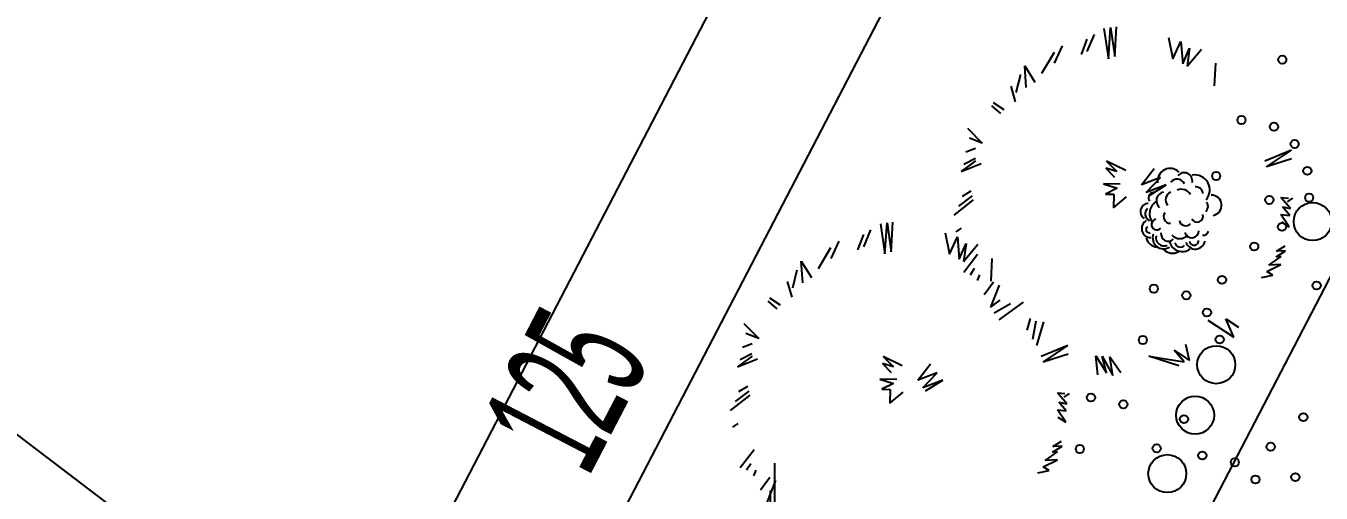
# Model space of a CAD drawing. Extents: x 3907.4 to 3911.57, y -3054.42 to -3053.7.
# Drawn here: x 3907.6177 to 3907.64938, y -3053.93451 to -3053.92309 of the extents above; entities that cross this region are included whole.
import ezdxf

# ---------------------------------------------------------------- set-up
doc = ezdxf.new("R2010")
doc.units = 0
doc.header["$LTSCALE"] = 2
doc.header["$MEASUREMENT"] = 0
doc.linetypes.add('ACAD_ISO03W100', pattern=[30, 12, -18])
for name, color, linetype in [('AĞAÇ', 9, 'CONTINUOUS'), ('OLÇÜ', 6, 'CONTINUOUS'), ('ÖLÇÜ İZİ', 9, 'CONTINUOUS')]:
    doc.layers.add(name, color=color, linetype=linetype)
doc.styles.add('ÖLÇÜ', font='stylu.ttf', dxfattribs={"width": 0.5})

msp = doc.modelspace()

# ---------------------------------------------------------------- linework, layer by layer
at = {"layer": 'AĞAÇ'}
for p, q in [((3907.64406514684, -3053.923159674374), (3907.644177353834, -3053.923893308887)), ((3907.644177353834, -3053.923893308887), (3907.644229317817, -3053.923132031369)), ((3907.644229317817, -3053.923132031369), (3907.644330767469, -3053.92384414029)), ((3907.644330767469, -3053.92384414029), (3907.644372952139, -3053.923114651489)), ((3907.643514669652, -3053.923788678163), (3907.643659648853, -3053.923416721512)), ((3907.643657086893, -3053.923717505628), (3907.643831696562, -3053.923303241901)), ((3907.645648153381, -3053.923376483137), (3907.645754599153, -3053.923895393252)), ((3907.645754599153, -3053.923895393252), (3907.645949745478, -3053.923470866401)), ((3907.645949745478, -3053.923470866401), (3907.645995027734, -3053.924020342778)), ((3907.642547618483, -3053.924245057185), (3907.642853648999, -3053.923737616983)), ((3907.642860866353, -3053.924006612382), (3907.643055566228, -3053.923582308642)), ((3907.645995027734, -3053.924020342778), (3907.646160097141, -3053.923638346114)), ((3907.646160097141, -3053.923638346114), (3907.646099698723, -3053.924076835578)), ((3907.646099698723, -3053.924076835578), (3907.646449475763, -3053.923656932785)), ((3907.642130805451, -3053.92407195407), (3907.642378212332, -3053.924465420649)), ((3907.642165537762, -3053.924599203397), (3907.642130805451, -3053.92407195407)), ((3907.646772480869, -3053.924557823901), (3907.646798912076, -3053.924000008312)), ((3907.641921330141, -3053.924721245332), (3907.642033112763, -3053.924283978322)), ((3907.641906793759, -3053.9249467112), (3907.641793449282, -3053.924566951999)), ((3907.641543586163, -3053.925237024745), (3907.641322030709, -3053.92504824255)), ((3907.641623622806, -3053.925142625815), (3907.641361201438, -3053.924973668412)), ((3907.640728046048, -3053.925590187278), (3907.641088239703, -3053.925954788397)), ((3907.641088239703, -3053.925954788397), (3907.64077609766, -3053.925838178082)), ((3907.640925072877, -3053.926390832951), (3907.640570959093, -3053.926649102545)), ((3907.640923170295, -3053.926336785061), (3907.640638335813, -3053.926479130133)), ((3907.640926949336, -3053.926089793601), (3907.640692521029, -3053.926180046819)), ((3907.644601254935, -3053.926623896138), (3907.644131155117, -3053.926395522678)), ((3907.644131155117, -3053.926395522678), (3907.644385460701, -3053.926649838342)), ((3907.64864941975, -3053.926126455515), (3907.647997279981, -3053.926397959277)), ((3907.648042004534, -3053.926538810994), (3907.64864941975, -3053.926126455515)), ((3907.648655180971, -3053.926341179912), (3907.648042004534, -3053.926538810994)), ((3907.640570959093, -3053.926649102545), (3907.641060591415, -3053.926458811331)), ((3907.644385460701, -3053.926649838342), (3907.644115401653, -3053.926567195891)), ((3907.644115401653, -3053.926567195891), (3907.644327416846, -3053.926788245149)), ((3907.644981538795, -3053.926978457244), (3907.645290688974, -3053.926578857588)), ((3907.644466055047, -3053.926964064073), (3907.644053339706, -3053.926952115812)), ((3907.644053339706, -3053.926952115812), (3907.644386018404, -3053.927058463003)), ((3907.645451080911, -3053.926798206043), (3907.644981538795, -3053.926978457244)), ((3907.64510008679, -3053.927164316181), (3907.645451080911, -3053.926798206043)), ((3907.645589958163, -3053.926974503314), (3907.64510008679, -3053.927164316181)), ((3907.64516436997, -3053.927241590465), (3907.645589958163, -3053.926974503314)), ((3907.640868112772, -3053.927345309275), (3907.640393574535, -3053.927718759282)), ((3907.640844695506, -3053.927248210201), (3907.640511118378, -3053.92749621667)), ((3907.640810728295, -3053.927128884076), (3907.640597814672, -3053.927262188478)), ((3907.644386018404, -3053.927058463003), (3907.644101183921, -3053.927200808074)), ((3907.644101183921, -3053.927200808074), (3907.64430764529, -3053.927206431475)), ((3907.64430764529, -3053.927206431475), (3907.644295989518, -3053.927539259543)), ((3907.644295989518, -3053.927539259543), (3907.644618570252, -3053.927269249135)), ((3907.648392444998, -3053.92729028807), (3907.648578369711, -3053.927306174596)), ((3907.648626213926, -3053.927554866857), (3907.648392444998, -3053.92729028807)), ((3907.648678821522, -3053.927299406299), (3907.648547400674, -3053.927392582773)), ((3907.648429292819, -3053.927516976393), (3907.648626213926, -3053.927554866857)), ((3907.648610221411, -3053.927726061724), (3907.648429292819, -3053.927516976393)), ((3907.638599294506, -3053.927933413589), (3907.6387115015, -3053.928667048103)), ((3907.6387115015, -3053.928667048103), (3907.638763465483, -3053.927905770584)), ((3907.638763465483, -3053.927905770584), (3907.638864915135, -3053.928617879506)), ((3907.638864915135, -3053.928617879506), (3907.638907099805, -3053.927888390704)), ((3907.648392763648, -3053.927698434384), (3907.648610221411, -3053.927726061724)), ((3907.648596902109, -3053.928005320247), (3907.648392763648, -3053.927698434384)), ((3907.648407857733, -3053.927881593177), (3907.648596902109, -3053.928005320247)), ((3907.638048817318, -3053.928562417379), (3907.638193796518, -3053.928190460728)), ((3907.638191234559, -3053.928491244843), (3907.638365844227, -3053.928076981116)), ((3907.640182301046, -3053.928150222352), (3907.640288746819, -3053.928669132468)), ((3907.640288746819, -3053.928669132468), (3907.640483893143, -3053.928244605617)), ((3907.640577383738, -3053.928035206811), (3907.640445962891, -3053.928128383286)), ((3907.640483893143, -3053.928244605617), (3907.640529175399, -3053.928794081994)), ((3907.637081766149, -3053.9290187964), (3907.637387796665, -3053.928511356199)), ((3907.637395014019, -3053.928780351598), (3907.637589713894, -3053.928356047858)), ((3907.640529175399, -3053.928794081994), (3907.640694244807, -3053.92841208533)), ((3907.640694244807, -3053.92841208533), (3907.640633846389, -3053.928850574794)), ((3907.640633846389, -3053.928850574794), (3907.640983623429, -3053.928430672001)), ((3907.648276542608, -3053.92873752486), (3907.648509753834, -3053.928593478986)), ((3907.64828275581, -3053.928598118709), (3907.64849587683, -3053.928464112849)), ((3907.648509753834, -3053.928593478986), (3907.64828275581, -3053.928598118709)), ((3907.636664953117, -3053.928845693285), (3907.636912359998, -3053.929239159864)), ((3907.636699685428, -3053.929372942613), (3907.636664953117, -3053.928845693285)), ((3907.640975881347, -3053.928680767255), (3907.640637547149, -3053.929122450876)), ((3907.641306628535, -3053.929331563116), (3907.641333059742, -3053.928773747527)), ((3907.648049092602, -3053.92909629513), (3907.648394644153, -3053.928923606908)), ((3907.648095932666, -3053.928936585843), (3907.648400086723, -3053.928730184992)), ((3907.648394644153, -3053.928923606908), (3907.648095932666, -3053.928936585843)), ((3907.648400086723, -3053.928730184992), (3907.648276542608, -3053.92873752486)), ((3907.636455477807, -3053.929494984547), (3907.636567260429, -3053.929057717538)), ((3907.640892512112, -3053.929021934533), (3907.640793841395, -3053.929180644477)), ((3907.64102039297, -3053.929176227866), (3907.640962110063, -3053.929314156326)), ((3907.647918888836, -3053.92924326426), (3907.648195607534, -3053.929186277448)), ((3907.648195607534, -3053.929186277448), (3907.648049092602, -3053.92909629513)), ((3907.636440941424, -3053.929720450416), (3907.636327596948, -3053.929340691215)), ((3907.641365046091, -3053.929357893303), (3907.641136379005, -3053.929662870918)), ((3907.64150125013, -3053.929426126918), (3907.64128889421, -3053.929968055981)), ((3907.636077733829, -3053.93001076396), (3907.635856178375, -3053.929821981766)), ((3907.636157770472, -3053.929916365031), (3907.635895349104, -3053.929747407627)), ((3907.64128889421, -3053.929968055981), (3907.641531438301, -3053.929792444503)), ((3907.642089451493, -3053.929840582427), (3907.641493032671, -3053.930274941844)), ((3907.641781646194, -3053.929885605312), (3907.641385242019, -3053.930110608499)), ((3907.635262193714, -3053.930363926494), (3907.635622387368, -3053.930728527613)), ((3907.642265383964, -3053.930242866563), (3907.6421803512, -3053.930530464298)), ((3907.642401141554, -3053.930311323289), (3907.642320445533, -3053.930760554224)), ((3907.642587066268, -3053.930327209815), (3907.642417239791, -3053.930902883631)), ((3907.646606604767, -3053.930280477816), (3907.647246636783, -3053.930695932669)), ((3907.647246636783, -3053.930695932669), (3907.647048950575, -3053.930250119002)), ((3907.647048950575, -3053.930250119002), (3907.647353423283, -3053.930451864465)), ((3907.635622387368, -3053.930728527613), (3907.635310245326, -3053.930611917298)), ((3907.635457317961, -3053.931110524277), (3907.635172483479, -3053.931252869348)), ((3907.635461097001, -3053.930863532816), (3907.635226668694, -3053.930953786034)), ((3907.643183567416, -3053.93090019473), (3907.642531427646, -3053.931171698493)), ((3907.642576152199, -3053.931312550209), (3907.643183567416, -3053.93090019473)), ((3907.643189328636, -3053.931114919128), (3907.642576152199, -3053.931312550209)), ((3907.645780833358, -3053.931019559614), (3907.646158922109, -3053.931267013756)), ((3907.64602559868, -3053.931306142341), (3907.645780833358, -3053.931019559614)), ((3907.646158922109, -3053.931267013756), (3907.64606566784, -3053.930877214543)), ((3907.635459220543, -3053.931164572167), (3907.635105106759, -3053.93142284176)), ((3907.635105106759, -3053.93142284176), (3907.635594739081, -3053.931232550546)), ((3907.638919608367, -3053.931423577557), (3907.638649549319, -3053.931340935107)), ((3907.638649549319, -3053.931340935107), (3907.638861564512, -3053.931561984364)), ((3907.6391354026, -3053.931397635354), (3907.638665302783, -3053.931169261894)), ((3907.638665302783, -3053.931169261894), (3907.638919608367, -3053.931423577557)), ((3907.639515686461, -3053.931752196459), (3907.63982483664, -3053.931352596803)), ((3907.643866922902, -3053.931158820978), (3907.644126011679, -3053.93157454673)), ((3907.643920767391, -3053.931622715983), (3907.643866922902, -3053.931158820978)), ((3907.644022000068, -3053.931163221924), (3907.644281859476, -3053.931632963443)), ((3907.644126011679, -3053.93157454673), (3907.644022000068, -3053.931163221924)), ((3907.644281859476, -3053.931632963443), (3907.644207924781, -3053.93117910845)), ((3907.644207924781, -3053.93117910845), (3907.64447610737, -3053.931562790251)), ((3907.64516643984, -3053.931163398041), (3907.64602559868, -3053.931306142341)), ((3907.645894177833, -3053.931399318815), (3907.64516643984, -3053.931163398041)), ((3907.639000202712, -3053.931737803289), (3907.638587487372, -3053.931725855028)), ((3907.638587487372, -3053.931725855028), (3907.63892016607, -3053.931832202218)), ((3907.639985228577, -3053.931571945259), (3907.639515686461, -3053.931752196459)), ((3907.639634234456, -3053.931938055397), (3907.639985228577, -3053.931571945259)), ((3907.640124105829, -3053.93174824253), (3907.639634234456, -3053.931938055397)), ((3907.639698517635, -3053.932015329681), (3907.640124105829, -3053.93174824253)), ((3907.635378843172, -3053.932021949416), (3907.635045266044, -3053.932269955885)), ((3907.635344875961, -3053.931902623292), (3907.635131962338, -3053.932035927694)), ((3907.63892016607, -3053.931832202218), (3907.638635331587, -3053.93197454729)), ((3907.638635331587, -3053.93197454729), (3907.638841792956, -3053.931980170691)), ((3907.638841792956, -3053.931980170691), (3907.638830137184, -3053.932312998758)), ((3907.638830137184, -3053.932312998758), (3907.639152717918, -3053.932042988351)), ((3907.642926592664, -3053.932064027285), (3907.643112517377, -3053.932079913811)), ((3907.643160361592, -3053.932328606073), (3907.642926592664, -3053.932064027285)), ((3907.643212969187, -3053.932073145514), (3907.64308154834, -3053.932166321989)), ((3907.635402260437, -3053.932119048491), (3907.634927722201, -3053.932492498497)), ((3907.642963440485, -3053.932290715608), (3907.643160361592, -3053.932328606073)), ((3907.643144369077, -3053.93249980094), (3907.642963440485, -3053.932290715608)), ((3907.642926911314, -3053.932472173599), (3907.643144369077, -3053.93249980094)), ((3907.643131049775, -3053.932779059463), (3907.642926911314, -3053.932472173599)), ((3907.642942005399, -3053.932655332392), (3907.643131049775, -3053.932779059463)), ((3907.635111531404, -3053.932808946027), (3907.634980110557, -3053.932902122501)), ((3907.642816903475, -3053.933371857925), (3907.643030024495, -3053.933237852064)), ((3907.635510029012, -3053.93345450647), (3907.635171694815, -3053.933896190091)), ((3907.642630080332, -3053.933710325058), (3907.642934234389, -3053.933503924207)), ((3907.642810690274, -3053.933511264075), (3907.6430439015, -3053.933367218202)), ((3907.642934234389, -3053.933503924207), (3907.642810690274, -3053.933511264075)), ((3907.6430439015, -3053.933367218202), (3907.642816903475, -3053.933371857925)), ((3907.635426659778, -3053.933795673749), (3907.635327989061, -3053.933954383693)), ((3907.635554540636, -3053.933949967081), (3907.635496257729, -3053.934087895541)), ((3907.642453036502, -3053.934017003475), (3907.6427297552, -3053.933960016664)), ((3907.642583240268, -3053.933870034346), (3907.642928791819, -3053.933697346124)), ((3907.6427297552, -3053.933960016664), (3907.642583240268, -3053.933870034346)), ((3907.642928791819, -3053.933697346124), (3907.642630080332, -3053.933710325058)), ((3907.635899193757, -3053.934131632519), (3907.63567052667, -3053.934436610134)), ((3907.636035397796, -3053.934199866133), (3907.635823041875, -3053.934741795196))]:
    msp.add_line(p, q, dxfattribs=at)
for centre, radius in [((3907.648426657659, -3053.923917156069), 0.0001000721379802699), ((3907.647430146694, -3053.925392232804), 0.0001000721379802699), ((3907.648224359941, -3053.925557295692), 0.0001000721379802699), ((3907.648728082609, -3053.925977151629), 0.0001000721379802699), ((3907.646811022227, -3053.926760438885), 0.0001000721379802699), ((3907.649040051157, -3053.92663550934), 0.0001000721379802699), ((3907.648108958143, -3053.92734535771), 0.0001000721379802699), ((3907.649085693462, -3053.927289665889), 0.0001000721379802699), ((3907.649171140234, -3053.927875245491), 0.0004644959488353916), ((3907.64842092669, -3053.92800371542), 0.0001000721379802699), ((3907.647741909843, -3053.928484858276), 0.0001000721379802699), ((3907.646955147925, -3053.929298914342), 0.0001000721379802699), ((3907.64528655003, -3053.929513374468), 0.0001000721379802699), ((3907.649266628039, -3053.929435781279), 0.0001000721379802699), ((3907.646080763277, -3053.929678437355), 0.0001000721379802699), ((3907.646584485945, -3053.930098293292), 0.0001000721379802699), ((3907.645016132688, -3053.930770785953), 0.0001000721379802699), ((3907.646896454493, -3053.930756651002), 0.0001000721379802699), ((3907.646813009909, -3053.931373164695), 0.0004644959488353916), ((3907.64374785095, -3053.932174805779), 0.0001000721379802699), ((3907.644542064197, -3053.932339868666), 0.0001000721379802699), ((3907.64629671423, -3053.932606493051), 0.0004644959488353916), ((3907.646022522185, -3053.932704032783), 0.0001000721379802699), ((3907.648943460799, -3053.932655724765), 0.0001000721379802699), ((3907.643477433608, -3053.933432217264), 0.0001000721379802699), ((3907.645357755413, -3053.933418082314), 0.0001000721379802699), ((3907.648142472, -3053.933378276561), 0.0001000721379802699), ((3907.645615858616, -3053.934035828126), 0.0004644959488353916), ((3907.646473874104, -3053.933592736687), 0.0001000721379802699), ((3907.647268087351, -3053.933757799574), 0.0001000721379802699), ((3907.647771810019, -3053.934177655512), 0.0001000721379802699), ((3907.648748545339, -3053.93412196369), 0.0001000721379802699)]:
    msp.add_circle(centre, radius, dxfattribs=at)
for centre, radius, start, end in [((3907.645686388897, -3053.926884889201), 0.0003094116670103084, 45.11680797881602, 187.7408235338476), ((3907.646030272665, -3053.926877862598), 0.0001980328511734703, 347.5561669761594, 143.3249538184178), ((3907.645854042829, -3053.927031386955), 0.0001955067360149458, 22.84383370886233, 143.0831960226933), ((3907.646289360568, -3053.927101826052), 0.0003656888046581909, 318.8205572086777, 100.4559924495788), ((3907.6463034002, -3053.927208869625), 0.000185034679280268, 5.444373686397179, 92.80087285378166), ((3907.645291182821, -3053.927298432318), 0.0001389694052261718, 97.24934355261665, 214.4635514885483), ((3907.645557969296, -3053.927365333049), 0.0002105438214660191, 99.18744772994528, 230.7731597193785), ((3907.645770497488, -3053.927341940941), 0.0001990227632379078, 112.1141159150394, 222.3320440993422), ((3907.645967335201, -3053.927332488448), 0.0002469334083629648, 29.65891475816037, 115.6342796651291), ((3907.646695687031, -3053.92747753257), 0.0002496885376252501, 280.2879859496285, 92.1143246812234), ((3907.645157366182, -3053.927630596315), 0.0002011550260762523, 92.30369889921575, 237.6569083494682), ((3907.645253010938, -3053.927683790065), 0.0001780209691867497, 133.0913398062612, 246.2786646903129), ((3907.64554292778, -3053.927679828879), 0.0003601169209500243, 122.804355152814, 213.5092096902901), ((3907.645678849705, -3053.927758417312), 0.0001544205480732111, 142.2224549871306, 274.9762412962179), ((3907.646432352936, -3053.927496295684), 0.0001806866235834135, 313.389196287789, 33.43289300257914), ((3907.64521033438, -3053.928042745125), 0.0002212149055559206, 119.3489485146218, 270.8224596853725), ((3907.645360594629, -3053.927945835475), 0.0001313508066695473, 100.2516676997055, 317.3903709031694), ((3907.646065900593, -3053.927822338138), 0.0001559847544491089, 189.7136952562991, 319.5207573571072), ((3907.646347270584, -3053.927745454035), 0.0001456641417366959, 204.4694208799822, 17.18921490367509), ((3907.645175551026, -3053.928067528351), 8.013358338536018e-05, 122.0406174923756, 286.1060860343674), ((3907.645395885747, -3053.928197664529), 0.0003046467591678657, 194.0945019372329, 265.1860136335939), ((3907.64552413129, -3053.928272586247), 0.0002683113240369809, 160.4403446640435, 302.146157212067), ((3907.645532042951, -3053.928274196358), 0.0001946285006241889, 164.1382105099555, 295.1423051659904), ((3907.645642341062, -3053.928172821757), 0.0001833145474164043, 172.1569973619436, 312.8809421640804), ((3907.645924877043, -3053.928038037953), 0.000252676450929245, 219.5309362564454, 319.9531196744842), ((3907.646212954023, -3053.928093477739), 0.000177130069039274, 194.7205401091022, 358.7860087780844), ((3907.646497685756, -3053.928086476074), 0.0001231478391974681, 258.4378733815564, 351.2151771453522), ((3907.645744950139, -3053.928334733266), 0.0003139633966505982, 225.9030985080581, 296.9946102872653), ((3907.645979923899, -3053.928290919245), 0.0003172083888956524, 194.288256780723, 307.858366639897), ((3907.645932131937, -3053.928363370624), 0.0001340991760199951, 192.1299112184157, 321.2150779571227), ((3907.646302279286, -3053.928306970161), 0.0002397413814864917, 197.0661653192172, 349.16420799576), ((3907.646268869084, -3053.928347583832), 0.0001075664191958266, 184.8432300592608, 7.007384399805717)]:
    msp.add_arc(centre, radius, start, end, dxfattribs=at)
at = {"layer": 'AĞAÇ', "extrusion": (-0.9999999999999999, 0, 0)}
msp.add_ellipse((3907.636006856229, -3053.934536093218, 0.003740043037768648), major_axis=(0, 0.006906802404758727), ratio=0.5000000000000079, start_param=1.461387842806653, end_param=2.165610410267319, dxfattribs=at)
at = {"layer": 'AĞAÇ', "extrusion": (-1, 0, 0)}
msp.add_ellipse((3907.635906652664, -3053.935191550039, 0.002679485731127948), major_axis=(0, 0.004271890500033682), ratio=0.4999999999999885, start_param=1.39635302271708, end_param=2.475279115979882, dxfattribs=at)
at = {"layer": 'OLÇÜ', "color": 6}
for p, q in [((3907.609021672686, -3053.971583227276), (3907.642938608776, -3053.906376698107)), ((3907.582463690862, -3053.906544632182), (3907.639080093264, -3053.949457214917)), ((3907.62781576868, -3053.943598117954), (3907.639352141499, -3053.9214190264))]:
    msp.add_line(p, q, dxfattribs=at)
at = {"layer": 'ÖLÇÜ İZİ', "linetype": 'ACAD_ISO03W100', "ltscale": 0.5}
msp.add_line((3907.639080093264, -3053.949457214917), (3907.704370848588, -3053.823933390172), dxfattribs=at)

# ---------------------------------------------------------------- texts
at = {"layer": 'OLÇÜ', "color": 62, "style": 'ÖLÇÜ', "width": 0.5}
msp.add_text('125', height=0.003, rotation=62.5189697151351, dxfattribs=at).set_placement((3907.63145260667, -3053.93415830966))

doc.saveas('drawing.dxf')
